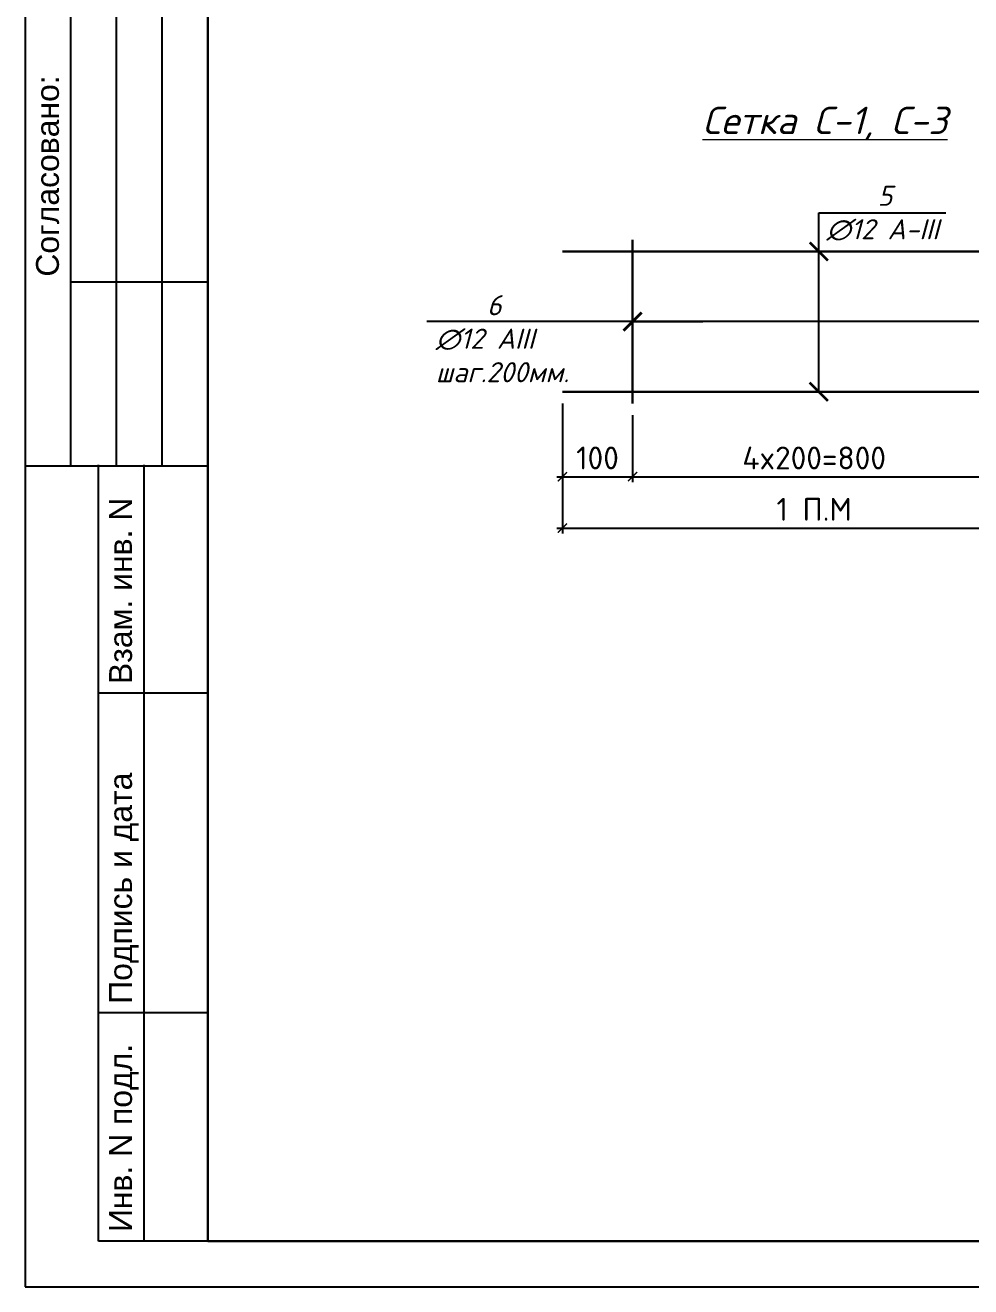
# Model space of a CAD drawing. Header units: millimetres. Extents: x 572274 to 2241483, y -888675 to -304135.
# Drawn here: x 1094937 to 1105288, y -645007 to -631195 of the extents above; entities that cross this region are included whole.
import ezdxf

# ---------------------------------------------------------------- set-up
doc = ezdxf.new("R2010")
doc.units = ezdxf.units.MM
doc.linetypes.add('ACAD_ISO02W100', pattern=[15, 12, -3])
for name, color, linetype, lineweight in [('Линия', 7, 'Continuous', 0), ('план', 7, 'Continuous', 40), ('Размер', 150, 'Continuous', 5), ('Размерные линии', 5, 'Continuous', 9)]:
    doc.layers.add(name, color=color, linetype=linetype, lineweight=lineweight)
doc.styles.add('arial', font='arial.ttf', dxfattribs={"height": 300})
doc.styles.add('GOST 2.304', font='CS_Gost2304.shx')
doc.styles.get("Standard").update_dxf_attribs({"font": 'isocpeur.ttf'})
doc.styles.add('стиль1', font='isocpeui.ttf', dxfattribs={"height": 300})
doc.dimstyles.new('Copy(2) of ISO-25', dxfattribs={"dimtxt": 300, "dimasz": 180, "dimexe": 60, "dimexo": 0, "dimgap": 80, "dimtad": 1, "dimtxsty": 'Standard', "dimblk": 'ARCHTICK', "dimcen": 150, "dimdle": 60, "dimazin": 0, "dimtfac": 1, "dimtmove": 0, "dimatfit": 3, "dimfxl": 60, "dimarcsym": 0})
doc.dimstyles.new('SPDS$7', dxfattribs={"dimtxt": 2.5, "dimasz": 1, "dimexe": 0.18, "dimexo": 0.0625, "dimtad": 1, "dimtoh": 1, "dimdec": 0, "dimrnd": 0.001, "dimzin": 0, "dimdsep": 46, "dimtxsty": 'GOST 2.304', "dimcen": 0.09, "dimadec": 0, "dimazin": 0, "dimtfac": 1, "dimtdec": 4, "dimtofl": 0, "dimtmove": 0, "dimatfit": 3, "dimldrblk": 'DOT', "dimfxl": 1, "dimtolj": 1, "dimtzin": 0, "dimarcsym": 0})

# ---------------------------------------------------------------- blocks, each defined once
blk = doc.blocks.new('shtamp cheti azu')
at = {"lineweight": 25, "ltscale": 100}
for p, q in [((455958, 74717), (455958, 81217)), ((456458, 74717), (456458, 81217)), ((456958, 74717), (456958, 81217)), ((457458, 76717), (455958, 76717)), ((457458, 74702), (455458, 74702)), ((456258, 66217), (456258, 74717)), ((456758, 66217), (456758, 74717)), ((457458, 72217), (456258, 72217)), ((457458, 68717), (456258, 68717)), ((457458, 66217), (456258, 66217))]:
    blk.add_line(p, q, dxfattribs=at)
at = {"color": 1, "linetype": 'ACAD_ISO02W100', "lineweight": 5, "ltscale": 70, "char_height": 250, "attachment_point": 1, "rotation": 90, "style": 'arial'}
for s, insert in [('{\\fArial|b0|i0|c204|p34;Согласовано:}', (455576, 76776)), ('{\\fArial|b0|i0|c204|p34;Взам. инв. N}', (456376, 72315)), ('{\\fArial|b0|i0|c204|p34;Подпись и дата}', (456376, 68815)), ('{\\fArial|b0|i0|c204|p34;Инв. N подл.}', (456376, 66315))]:
    blk.add_mtext(s, dxfattribs=dict(at, insert=insert))
blk = doc.blocks.new('_ArchTick')
at = {"color": 0, "linetype": 'ByBlock', "const_width": 0.15}
blk.add_lwpolyline([(-0.5, -0.5), (0.5, 0.5)], dxfattribs=at)
blk = doc.blocks.new('*D365')
at = {"layer": 'Defpoints', "color": 0, "lineweight": 25, "transparency": 16777216}
for p in [(1100818, -635336), (1101586, -635464), (1101586, -636138)]:
    blk.add_point(p, dxfattribs=at)
at = {"layer": 'Размер', "color": 0, "lineweight": -2, "transparency": 16777216}
for p, q in [((1100818, -635336), (1100818, -636198)), ((1101586, -635464), (1101586, -636198)), ((1100758, -636138), (1101646, -636138))]:
    blk.add_line(p, q, dxfattribs=at)
at = {"layer": 'Размер', "color": 0, "lineweight": -2, "transparency": 16777216, "xscale": 100, "yscale": 100, "zscale": 100, "rotation": 180}
blk.add_blockref('_ArchTick', (1100818, -636138), dxfattribs=at)
at = {"layer": 'Размер', "color": 0, "lineweight": -2, "transparency": 16777216, "xscale": 100, "yscale": 100, "zscale": 100}
blk.add_blockref('_ArchTick', (1101586, -636138), dxfattribs=at)
at = {"layer": 'Размер', "color": 0, "transparency": 16777216, "insert": (1101202, -635933), "char_height": 250, "attachment_point": 5}
blk.add_mtext('100', dxfattribs=at)
blk = doc.blocks.new('*D366')
at = {"layer": 'Defpoints', "color": 0, "lineweight": 25, "transparency": 16777216}
for p in [(1101586, -635464), (1105562, -635464), (1105562, -636138)]:
    blk.add_point(p, dxfattribs=at)
at = {"layer": 'Размер', "color": 0, "lineweight": -2, "transparency": 16777216}
for p, q in [((1101586, -635464), (1101586, -636198)), ((1105562, -635464), (1105562, -636198)), ((1101526, -636138), (1105622, -636138))]:
    blk.add_line(p, q, dxfattribs=at)
at = {"layer": 'Размер', "color": 0, "lineweight": -2, "transparency": 16777216, "xscale": 100, "yscale": 100, "zscale": 100, "rotation": 180}
blk.add_blockref('_ArchTick', (1101586, -636138), dxfattribs=at)
at = {"layer": 'Размер', "color": 0, "lineweight": -2, "transparency": 16777216, "xscale": 100, "yscale": 100, "zscale": 100}
blk.add_blockref('_ArchTick', (1105562, -636138), dxfattribs=at)
at = {"layer": 'Размер', "color": 0, "transparency": 16777216, "insert": (1103574, -635933), "char_height": 250, "attachment_point": 5}
blk.add_mtext('4x200=800', dxfattribs=at)
blk = doc.blocks.new('*D368')
at = {"layer": 'Defpoints', "color": 0, "lineweight": 25, "transparency": 16777216}
for p in [(1100818, -636138), (1106330, -636138), (1106330, -636700)]:
    blk.add_point(p, dxfattribs=at)
at = {"layer": 'Размер', "color": 0, "lineweight": -2, "transparency": 16777216}
for p, q in [((1100818, -636138), (1100818, -636760)), ((1106330, -636138), (1106330, -636760)), ((1100758, -636700), (1106390, -636700))]:
    blk.add_line(p, q, dxfattribs=at)
at = {"layer": 'Размер', "color": 0, "lineweight": -2, "transparency": 16777216, "xscale": 100, "yscale": 100, "zscale": 100, "rotation": 180}
blk.add_blockref('_ArchTick', (1100818, -636700), dxfattribs=at)
at = {"layer": 'Размер', "color": 0, "lineweight": -2, "transparency": 16777216, "xscale": 100, "yscale": 100, "zscale": 100}
blk.add_blockref('_ArchTick', (1106330, -636700), dxfattribs=at)
at = {"layer": 'Размер', "color": 0, "transparency": 16777216, "insert": (1103574, -636495), "char_height": 250, "attachment_point": 5}
blk.add_mtext('1 П.М ', dxfattribs=at)

msp = doc.modelspace()

# ---------------------------------------------------------------- linework, layer by layer
at = {"lineweight": 25, "ltscale": 100}
msp.add_lwpolyline([(1094937.102, -645007.415), (1136937.102, -645007.415), (1136937.102, -615307.415), (1094937.102, -615307.415)], close=True, dxfattribs=at)
at = {"color": 1, "lineweight": 30}
msp.add_lwpolyline([(1096937.102, -644507.415), (1136437.102, -644507.415), (1136437.102, -615807.415), (1096937.102, -615807.415)], close=True, dxfattribs=at)
at = {"layer": 'план', "lineweight": 30, "ltscale": 100}
for p, q in [((1101586.008, -635336.299), (1101586.008, -633544.299)), ((1100818.008, -633672.299), (1106330.293, -633672.299)), ((1100818.008, -635208.299), (1106330.293, -635208.299))]:
    msp.add_line(p, q, dxfattribs=at)

# ---------------------------------------------------------------- block references
msp.add_blockref('shtamp cheti azu', (639479.535, -710723.918))

# ---------------------------------------------------------------- texts
at = {"layer": 'Линия', "char_height": 195.57196, "attachment_point": 1, "style": 'стиль1'}
for s, insert, width in [('\\pi110.84;{\\H1.1249x;    5\\P∅12 А-III} ', (1103598.351, -632952.057), 1383.68256), ('\\pi167.8;{\\H1.125x;    6\\P∅12 АII\\H0.9999x;I\\P\\pi0;шаг.200мм.} ', (1099263.917, -634150.401), 1661.04612)]:
    msp.add_mtext(s, dxfattribs=dict(at, insert=insert, width=width))
at = {"layer": 'план', "lineweight": 0, "ltscale": 100, "insert": (1102352.082, -632086.812), "char_height": 300, "width": 3158.7217, "attachment_point": 1, "style": 'GOST 2.304'}
msp.add_mtext('{\\fISOCPEUR|b0|i1|c204|p34;\\LСетка С-1, С-3}', dxfattribs=at)

# ---------------------------------------------------------------- dimensions: what is measured, and where the dimension line sits
at = {"layer": 'Размер'}
for base, p1, p2, text, picture, middle in [((1101586.008, -636137.746), (1100818.008, -635336.299), (1101586.008, -635464.299), '100', '*D365', (1101202.008, -635932.746)), ((1105562.293, -636137.746), (1101586.008, -635464.299), (1105562.293, -635464.299), '4x200=800', '*D366', (1103574.15, -635932.746)), ((1106330.293, -636700.297), (1100818.008, -636137.746), (1106330.293, -636137.746), '1 П.М ', '*D368', (1103574.15, -636495.297))]:
    dim = msp.add_linear_dim(base=base, p1=p1, p2=p2, text=text, dimstyle='Copy(2) of ISO-25', override={"dimtxt": 250, "dimasz": 100, "dimtmove": 1}, dxfattribs=at)
    dim.commit()
    dim.dimension.update_dxf_attribs({"geometry": picture, "text_midpoint": middle})

# ---------------------------------------------------------------- leaders
at = {"layer": 'Размерные линии', "lineweight": 0, "ltscale": 100}
for points in [[(1103624.607, -635208.299), (1103624.607, -633250.6), (1104122.132, -633250.6)], [(1103624.607, -633672.299), (1103624.607, -633250.6)], [(1103624.607, -635208.299), (1103624.607, -633250.6), (1105014.594, -633250.6)], [(1105562.293, -634440.299), (1099331.837, -634440.299)], [(1101586.008, -634440.299), (1102354.008, -634440.299)]]:
    msp.add_leader(points, dimstyle='SPDS$7', override={"dimasz": 200, "dimtad": 0, "dimldrblk": 'ArchTick'}, dxfattribs=at)

doc.saveas('drawing.dxf')
